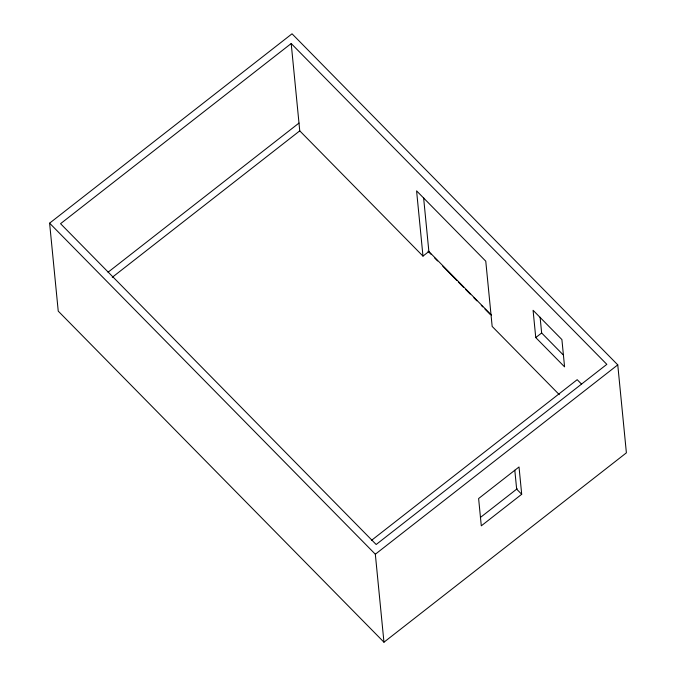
<?xml version="1.0" encoding="UTF-8"?>
<svg xmlns="http://www.w3.org/2000/svg" width="676" height="676" viewBox="0 0 676 676"><rect width="100%" height="100%" fill="white"/><g stroke="black" fill="none" stroke-linecap="round" stroke-linejoin="round"><path stroke-width="1.01" d="M49.61 223.165L292.04 33.8L617.763 364.871L626.39 452.835L383.96 642.2L58.237 311.129L49.61 223.165L375.332 554.227L383.96 642.2M291.195 43.526L60.553 223.688L376.177 544.501L606.828 364.347L291.195 43.526L299.755 130.857L422.982 256.111L428.871 251.506L423.599 197.654M108.05 272.225L299.003 123.066M112.258 277.321L299.755 130.857M535.755 337.577L533.077 310.276L561.9 339.572L564.578 366.874L535.755 337.577L541.645 332.972L540.099 317.221M371.437 540.411L577.186 379.692L581.605 384.179M375.332 554.227L617.763 364.871M480.374 517.486L517.199 488.731M521.703 494.274L481.295 525.835L478.616 498.533L519.024 466.972L521.703 494.274L516.658 489.145L514.808 470.243M541.645 332.972L563.074 354.756M428.871 251.506L491.435 315.092M427.993 251.185L430.958 254.193M434.66 257.962L437.617 260.97M442.797 266.234L456.866 280.532M458.345 282.036L463.525 287.3M465.747 289.565L470.192 294.077M473.893 297.837L476.85 300.845M481.295 305.358L482.774 306.87M484.996 309.126L490.176 314.391M559.305 394.674L492.162 326.423L485.765 261.181L416.585 190.86L422.982 256.111"/></g></svg>
